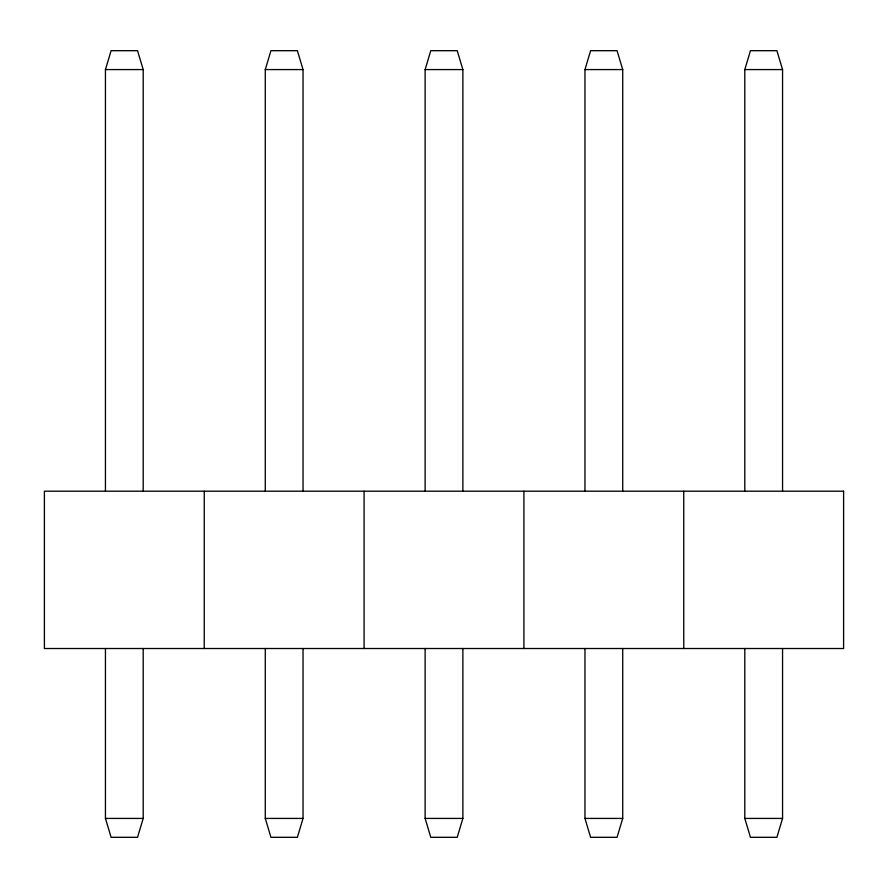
<?xml version="1.0" encoding="UTF-8"?>
<svg xmlns="http://www.w3.org/2000/svg" width="888" height="888" viewBox="0 0 888 888"><rect width="100%" height="100%" fill="white"/><g stroke="black" fill="none" stroke-linecap="round" stroke-linejoin="round"><path stroke-width="1.33" d="M105.439 491.197L105.439 69.575L111.1 50.694L137.54 50.694L143.201 69.575L143.201 491.197M265.279 491.197L265.279 69.575L270.94 50.694L297.38 50.694L303.041 69.575L303.041 491.197M143.201 648.518L143.201 818.425L137.54 837.306L111.1 837.306L105.439 818.425L105.439 648.518M425.119 491.197L425.119 69.575L430.78 50.694L457.22 50.694L462.881 69.575L462.881 491.197M303.041 648.518L303.041 818.425L297.38 837.306L270.94 837.306L265.279 818.425L265.279 648.518M584.959 491.197L584.959 69.575L590.62 50.694L617.06 50.694L622.721 69.575L622.721 491.197M462.881 648.518L462.881 818.425L457.22 837.306L430.78 837.306L425.119 818.425L425.119 648.518M744.799 491.197L744.799 69.575L750.46 50.694L776.9 50.694L782.561 69.575L782.561 491.197M622.721 648.518L622.721 818.425L617.06 837.306L590.62 837.306L584.959 818.425L584.959 648.518M782.561 648.518L782.561 818.425L776.9 837.306L750.46 837.306L744.799 818.425L744.799 648.518M105.439 69.575L143.201 69.575M265.279 69.575L303.041 69.575M425.119 69.575L462.881 69.575M584.959 69.575L622.721 69.575M744.799 69.575L782.561 69.575M105.439 818.425L143.201 818.425M265.279 818.425L303.041 818.425M425.119 818.425L462.881 818.425M584.959 818.425L622.721 818.425M744.799 818.425L782.561 818.425M683.76 491.197L683.76 648.518M523.92 491.197L523.92 648.518M364.08 491.197L364.08 648.518M204.24 491.197L204.24 648.518M843.6 491.197L44.4 491.197L44.4 648.518L843.6 648.518L843.6 491.197"/></g></svg>
